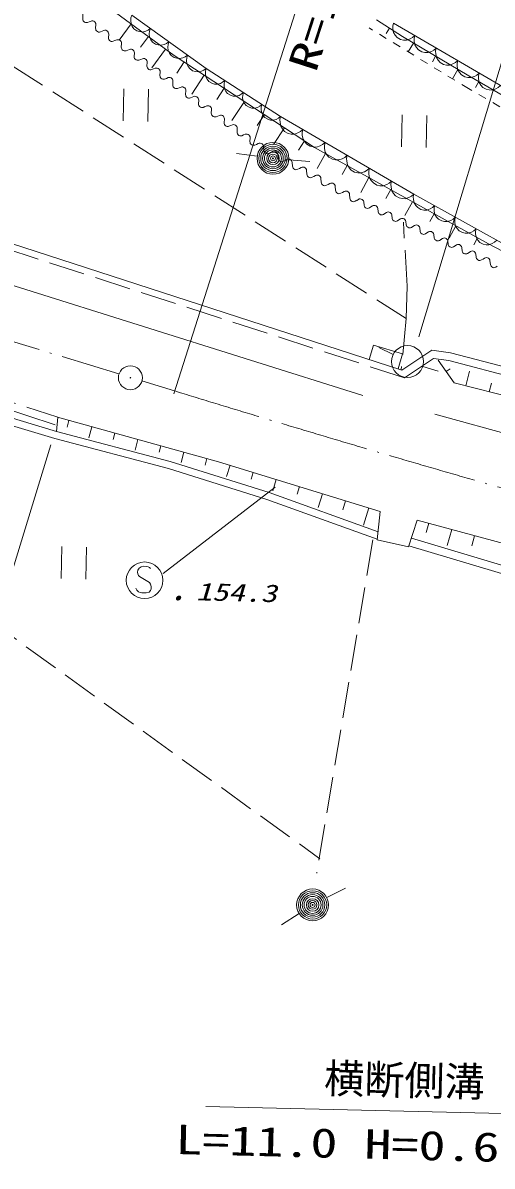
# Model space of a CAD drawing. Units: millimetres, scale not verified. Extents: x 40000 to 680000, y 20000 to 380000.
# Drawn here: x 364132 to 393375, y 248146 to 319446 of the extents above; entities that cross this region are included whole.
import ezdxf
from ezdxf.enums import TextEntityAlignment as Align

# ---------------------------------------------------------------- set-up
doc = ezdxf.new("R2010")
doc.units = ezdxf.units.MM
doc.header["$LTSCALE"] = 1000
for name, pattern in [('USER1', [1, 0.5, -0.5]), ('USER2', [3, 2.25, -0.75]), ('USER4', [7.000001, 5.508197, -0.688525, 0.114754, -0.688525])]:
    doc.linetypes.add(name, pattern=pattern)
for name, color, linetype, lineweight in [('S-BGD', 1, 'Continuous', 13), ('S-BGD-HTXT', 6, 'Continuous', 13), ('S-BMK', 3, 'USER4', 13)]:
    doc.layers.add(name, color=color, linetype=linetype, lineweight=lineweight)
doc.styles.add('ＭＳ ゴシック', font='')
doc.styles.get('ＭＳ ゴシック').set_extended_font_data('MS Gothic')

# ---------------------------------------------------------------- blocks, each defined once
blk = doc.blocks.new('BUHIN32')
at = {"layer": 'S-BGD'}
blk.add_lwpolyline([(294, -649), (422, -533), (513, -398), (598, -206), (612, -28), (591, 147), (500, 348), (382, 478), (239, 586), (39, 648), (-121, 665), (-294, 649)], dxfattribs=at)
blk = doc.blocks.new('BUHIN33')
at = {"layer": 'S-BGD'}
blk.add_lwpolyline([(316, -615), (433, -496), (515, -361), (589, -171), (593, 2), (565, 170), (467, 360), (347, 481), (204, 578), (7, 629), (-149, 638), (-316, 615)], dxfattribs=at)
blk = doc.blocks.new('BUHIN34')
at = {"layer": 'S-BGD'}
blk.add_lwpolyline([(398, -694), (528, -551), (615, -390), (691, -167), (686, 33), (645, 226), (522, 442), (376, 575), (205, 680), (-25, 728), (-206, 730), (-398, 694)], dxfattribs=at)
blk = doc.blocks.new('BUHIN35')
at = {"layer": 'S-BGD'}
blk.add_lwpolyline([(379, -635), (497, -501), (575, -350), (641, -143), (634, 42), (593, 220), (475, 417), (338, 538), (179, 632), (-35, 673), (-203, 672), (-379, 635)], dxfattribs=at)
blk = doc.blocks.new('BUHIN46')
at = {"layer": 'S-BGD'}
blk.add_lwpolyline([(384, -671), (510, -533), (595, -377), (667, -162), (663, 32), (624, 219), (504, 427), (364, 556), (199, 657), (-24, 704), (-199, 706), (-384, 671)], dxfattribs=at)
blk = doc.blocks.new('BUHIN113')
at = {"layer": 'S-BGD'}
blk.add_lwpolyline([(200, -455), (84, -438), (27, -420), (-26, -386), (-68, -334), (-93, -277), (-100, -218), (-92, -155), (-66, -97), (66, 97), (87, 155), (99, 207), (92, 274), (64, 337), (23, 387), (-31, 418), (-84, 438), (-200, 455)], dxfattribs=at)
blk = doc.blocks.new('BUHIN114')
at = {"layer": 'S-BGD'}
blk.add_lwpolyline([(263, -439), (142, -437), (82, -426), (23, -398), (-26, -350), (-59, -295), (-74, -235), (-74, -170), (-55, -107), (55, 107), (69, 169), (75, 224), (58, 291), (22, 353), (-27, 399), (-86, 423), (-142, 437), (-263, 439)], dxfattribs=at)
blk = doc.blocks.new('BUHIN115')
at = {"layer": 'S-BGD'}
blk.add_lwpolyline([(277, -394), (163, -400), (105, -394), (49, -372), (-1, -330), (-35, -281), (-53, -226), (-58, -164), (-44, -105), (44, 105), (53, 164), (55, 215), (35, 277), (-4, 333), (-52, 372), (-109, 391), (-163, 400), (-277, 394)], dxfattribs=at)
blk = doc.blocks.new('BUHIN116')
at = {"layer": 'S-BGD'}
blk.add_lwpolyline([(272, -417), (155, -420), (95, -411), (38, -386), (-12, -341), (-46, -289), (-63, -232), (-66, -168), (-49, -107), (49, 107), (60, 167), (64, 221), (46, 286), (8, 344), (-41, 387), (-100, 408), (-155, 420), (-272, 417)], dxfattribs=at)
blk = doc.blocks.new('BUHIN122')
at = {"layer": 'S-BGD'}
for p, q in [((-133, 1252), (-1174, -456)), ((137, -1255), (1178, 453))]:
    blk.add_line(p, q, dxfattribs=at)
blk = doc.blocks.new('BUHIN126')
at = {"layer": 'S-BGD'}
blk.add_lwpolyline([(-690, -448), (-672, -540), (-620, -619), (-528, -701), (-376, -794), (-228, -838), (-75, -830), (55, -761), (129, -651), (169, -574), (189, -452), (153, -356), (-193, 279), (-198, 404), (-163, 550), (-81, 662), (10, 735), (133, 781), (312, 733), (538, 595), (627, 520), (693, 419), (727, 298), (727, 143)], dxfattribs=at)
blk.add_circle((0, 0), 1144, dxfattribs=at)
blk = doc.blocks.new('BUHIN130')
at = {"layer": 'S-BGD'}
blk.add_circle((0, 0), 995, dxfattribs=at)
blk = doc.blocks.new('BUHIN131')
at = {"layer": 'S-BGD'}
for radius in [995, 880, 765, 645, 530, 390, 270, 155, 30]:
    blk.add_circle((0, 0), radius, dxfattribs=at)
blk = doc.blocks.new('BUHIN132')
at = {"layer": 'S-BGD'}
blk.add_circle((0, 0), 22.5, dxfattribs=at)
at = {"layer": 'S-BMK', "linetype": 'Continuous'}
blk.add_circle((0, 0), 746, dxfattribs=at)

msp = doc.modelspace()

# ---------------------------------------------------------------- linework, layer by layer
at = {"layer": 'S-BGD', "linetype": 'USER2'}
for p, q in [((353375, 323263), (388027, 300999)), ((388076, 303030), (387845, 307019)), ((387914, 297309), (360952, 306057)), ((388027, 300999), (388076, 303030)), ((388027, 300999), (387709, 297835)), ((352981, 299225), (366303, 294850)), ((385989, 299351), (385712, 298444)), ((387799, 298798), (385989, 299351)), ((387513, 297860), (387799, 298798)), ((385945, 287195), (382445, 266415)), ((359482, 284056), (382636, 267316))]:
    msp.add_line(p, q, dxfattribs=at)
at = {"layer": 'S-BGD'}
for p, q in [((369278, 320559), (373558, 317418)), ((370915, 319919), (375552, 316597)), ((386179, 319641), (387780, 318587)), ((387219, 319428), (401926, 310863)), ((370883, 319381), (370132, 318357)), ((386980, 319114), (386765, 318788)), ((371953, 318596), (371470, 317938)), ((387780, 318587), (391932, 316137)), ((388472, 318178), (388153, 317637)), ((373023, 317811), (372168, 316645)), ((373558, 317418), (382313, 311676)), ((389856, 317362), (389658, 317025)), ((374183, 317008), (373719, 316300)), ((375552, 316597), (380196, 313601)), ((375434, 316188), (374659, 315006)), ((391240, 316545), (390897, 315964)), ((391932, 316137), (398089, 312565)), ((376685, 315367), (376219, 314657)), ((392548, 315780), (392339, 315419)), ((377936, 314547), (377158, 313361)), ((379186, 313727), (378734, 313037)), ((380196, 313601), (388496, 308771)), ((380437, 312907), (379748, 311855)), ((381688, 312087), (381313, 311515)), ((382313, 311676), (393148, 305659)), ((378727, 311128), (377438, 311299)), ((380715, 310914), (382010, 310807)), ((382990, 311300), (382470, 310363)), ((384345, 310548), (384035, 309991)), ((385699, 309796), (385187, 308874)), ((387053, 309044), (386749, 308495)), ((388496, 308771), (394955, 305162)), ((388408, 308292), (387927, 307425)), ((389762, 307539), (389490, 307049)), ((350884, 306986), (364312, 302810)), ((391117, 306787), (390690, 306020)), ((361076, 306438), (387739, 297786)), ((392471, 306035), (392232, 305604)), ((393148, 305659), (400048, 302048)), ((364312, 302810), (385314, 296210)), ((366147, 294375), (352832, 298748)), ((387206, 298762), (386308, 299203)), ((387739, 297786), (389611, 299043)), ((389611, 299043), (390775, 298875)), ((390775, 298875), (428131, 289083)), ((389730, 298521), (387918, 297304)), ((390675, 298384), (389730, 298521)), ((391016, 296991), (390021, 298417)), ((428005, 288599), (390675, 298384)), ((389057, 298022), (390011, 297722)), ((390518, 297704), (390768, 297879)), ((391743, 296808), (391973, 297721)), ((428824, 287452), (391016, 296991)), ((393197, 296441), (393333, 296980)), ((357925, 296463), (366235, 293958)), ((366113, 293525), (359271, 295588)), ((366235, 293958), (366303, 294850)), ((366286, 294848), (376323, 292077)), ((367003, 294650), (366887, 294228)), ((389800, 295035), (406922, 290358)), ((366235, 293958), (373321, 292086)), ((368437, 294254), (368247, 293566)), ((369871, 293858), (369759, 293455)), ((373197, 291654), (366113, 293525)), ((371305, 293462), (371123, 292806)), ((372738, 293066), (372632, 292682)), ((374172, 292670), (373994, 292024)), ((379333, 289727), (373197, 291654)), ((373321, 292086), (379477, 290153)), ((375606, 292275), (375492, 291862)), ((376323, 292077), (386407, 288973)), ((377043, 291855), (376828, 291154)), ((378484, 291411), (378355, 290992)), ((379924, 290968), (379709, 290270)), ((379850, 290481), (372884, 285116)), ((381365, 290525), (381222, 290062)), ((386216, 287250), (379333, 289727)), ((379477, 290153), (386267, 287710)), ((382805, 290081), (382543, 289229)), ((384246, 289638), (384074, 289077)), ((385687, 289194), (385354, 288113)), ((386407, 288973), (386212, 287213)), ((388166, 286765), (388714, 288439)), ((388714, 288439), (408700, 282967)), ((389428, 288243), (389267, 287657)), ((390855, 287852), (390579, 286844)), ((392283, 287462), (392112, 286838)), ((386212, 287213), (388166, 286765)), ((408580, 280727), (388191, 286839)), ((388346, 287315), (408644, 281230)), ((383077, 264893), (384233, 265488)), ((381344, 263900), (380245, 263205))]:
    msp.add_line(p, q, dxfattribs=at)
at = {"layer": 'S-BGD', "linetype": 'USER1'}
for p, q in [((391905, 315350), (385710, 319126)), ((400764, 310196), (391905, 315350))]:
    msp.add_line(p, q, dxfattribs=at)
at = {"layer": 'S-BGD-HTXT'}
for p, q in [((398035, 330504), (388804, 299873)), ((373540, 296312), (383106, 326405)), ((365883, 293140), (357493, 265810)), ((403598, 251211), (375529, 251875))]:
    msp.add_line(p, q, dxfattribs=at)
at = {"layer": 'S-BMK'}
for p, q in [((339800, 306806), (370119, 297550)), ((371553, 297112), (373579, 296494))]:
    msp.add_line(p, q, dxfattribs=at)
msp.add_arc((697648, 1350109), 1102328, 252.90321, 257.12627, dxfattribs=at)

# ---------------------------------------------------------------- block references
at = {"rotation": 210}
for name, p in [('BUHIN113', (367867, 319810)), ('BUHIN32', (371494, 319503)), ('BUHIN113', (368669, 319222)), ('BUHIN46', (387888, 319038)), ('BUHIN113', (369470, 318633)), ('BUHIN32', (372654, 318673)), ('BUHIN46', (389225, 318260)), ('BUHIN113', (370272, 318045)), ('BUHIN32', (373813, 317843)), ('BUHIN46', (390562, 317481)), ('BUHIN113', (371073, 317456)), ('BUHIN113', (371874, 316868)), ('BUHIN32', (374972, 317013)), ('BUHIN46', (391899, 316703)), ('BUHIN113', (372676, 316279)), ('BUHIN33', (376132, 316223)), ('BUHIN46', (393236, 315924)), ('BUHIN122', (371170, 314322)), ('BUHIN113', (373477, 315691)), ('BUHIN33', (377293, 315474)), ('BUHIN113', (374279, 315102)), ('BUHIN33', (378454, 314725)), ('BUHIN113', (375080, 314514)), ('BUHIN33', (379615, 313976)), ('BUHIN113', (375882, 313925)), ('BUHIN113', (376683, 313336)), ('BUHIN34', (380888, 313199)), ('BUHIN122', (388516, 312687)), ('BUHIN113', (377485, 312748)), ('BUHIN34', (382271, 312394)), ('BUHIN113', (378286, 312159)), ('BUHIN131', (379718, 310996)), ('BUHIN34', (383654, 311588)), ('BUHIN114', (379134, 311616)), ('BUHIN114', (380029, 311118)), ('BUHIN34', (385038, 310783)), ('BUHIN114', (380923, 310620)), ('BUHIN114', (381818, 310121)), ('BUHIN34', (386421, 309978)), ('BUHIN114', (382712, 309623)), ('BUHIN114', (383607, 309125)), ('BUHIN34', (387804, 309173)), ('BUHIN114', (384502, 308627)), ('BUHIN35', (389142, 308410)), ('BUHIN115', (385386, 308174)), ('BUHIN115', (386259, 307768)), ('BUHIN35', (390434, 307688)), ('BUHIN115', (387132, 307361)), ('BUHIN115', (388006, 306955)), ('BUHIN35', (391726, 306966)), ('BUHIN115', (388879, 306548)), ('BUHIN115', (389753, 306141)), ('BUHIN35', (393018, 306245)), ('BUHIN115', (390626, 305735)), ('BUHIN115', (391500, 305328)), ('BUHIN115', (392373, 304922)), ('BUHIN116', (393254, 304493)), ('BUHIN130', (388103, 298322)), ('BUHIN132', (370831, 297315)), ('BUHIN122', (367310, 285765)), ('BUHIN126', (371720, 284681)), ('BUHIN131', (382188, 264435))]:
    msp.add_blockref(name, p, dxfattribs=at)

# ---------------------------------------------------------------- texts
at = {"layer": 'S-BGD', "style": 'ＭＳ ゴシック', "oblique": 15, "width": 1.35}
msp.add_text('154.3', height=1100, rotation=358.6, dxfattribs=at).set_placement((374903, 283106), align=Align.BOTTOM_LEFT)
at = {"layer": 'S-BGD', "style": 'ＭＳ ゴシック', "oblique": 15}
msp.add_text('・', height=1100, rotation=358.6, dxfattribs=at).set_placement((372910, 282696), align=Align.BOTTOM_LEFT)
at = {"layer": 'S-BGD-HTXT', "style": 'ＭＳ ゴシック', "width": 1.35}
for s, rotation, p in [('R=1200', 72.1, (382907, 316114)), ('L=11.0 H=0.6 W=0.3', 358.6, (373606, 248354))]:
    msp.add_text(s, height=1833, rotation=rotation, dxfattribs=at).set_placement(p, align=Align.BOTTOM_LEFT)
at = {"layer": 'S-BGD-HTXT', "style": 'ＭＳ ゴシック'}
msp.add_text('横断側溝', height=1833, rotation=358.6, dxfattribs=at).set_placement((382877, 252167), align=Align.BOTTOM_LEFT)

doc.saveas('drawing.dxf')
